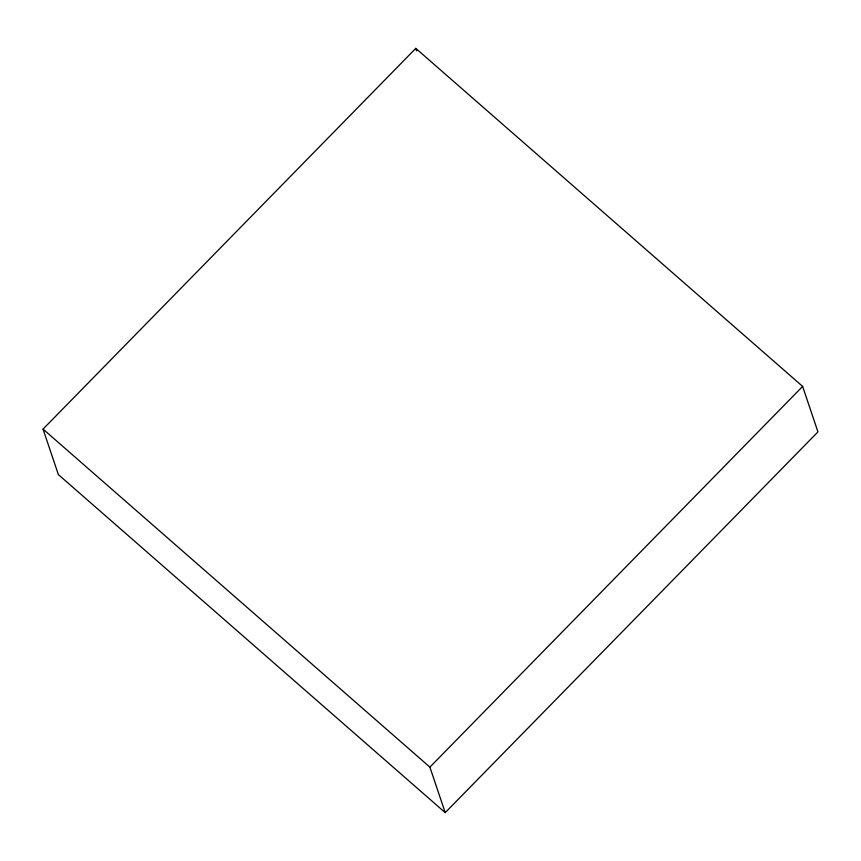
<?xml version="1.0" encoding="UTF-8"?>
<svg xmlns="http://www.w3.org/2000/svg" width="861" height="861" viewBox="0 0 861 861"><rect width="100%" height="100%" fill="white"/><g stroke="black" fill="none" stroke-linecap="round" stroke-linejoin="round"><path stroke-width="1.29" d="M43.05 429.101L415.788 48.367L802.635 386.406L817.95 431.899L445.212 812.633L58.365 474.594L43.05 429.101L429.897 767.14L445.212 812.633M429.897 767.14L802.635 386.406M415.788 48.367L416.649 50.896"/></g></svg>
